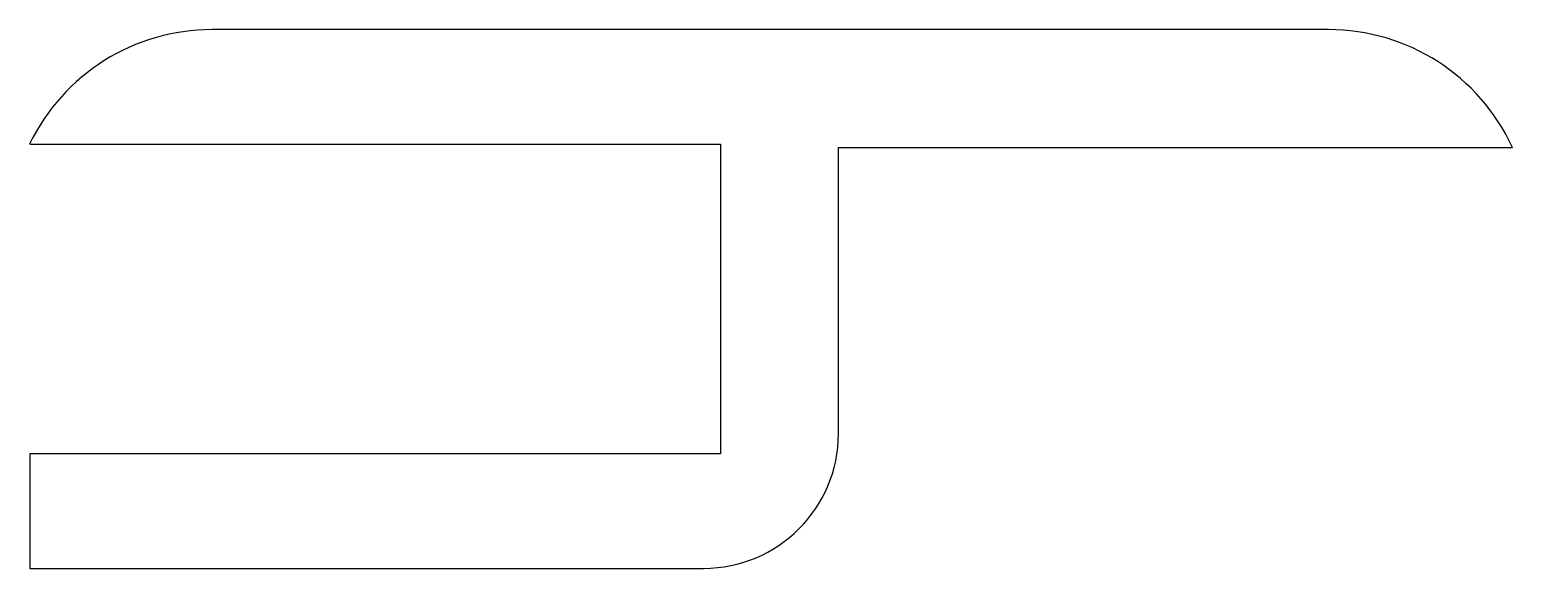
# Model space of a CAD drawing. Extents: x 504.8 to 526.8, y 707.3 to 715.3.
import ezdxf

# ---------------------------------------------------------------- set-up
doc = ezdxf.new("R2010")
doc.units = 0
doc.layers.add('ANA', color=220, linetype='CONTINUOUS')

msp = doc.modelspace()

# ---------------------------------------------------------------- linework, layer by layer
at = {"layer": 'ANA', "color": 0}
for p, q in [((524.116, 715.334), (507.546, 715.334)), ((504.843, 713.634), (515.093, 713.634)), ((515.093, 713.634), (515.093, 709.034)), ((516.843, 709.334), (516.843, 713.584)), ((516.843, 713.584), (526.843, 713.584)), ((504.843, 709.034), (504.843, 707.334)), ((515.093, 709.034), (504.843, 709.034)), ((504.843, 707.334), (514.843, 707.334))]:
    msp.add_line(p, q, dxfattribs=at)
for centre, radius, start, end in [((507.546, 712.334), 3, 90, 154.3207), ((524.116, 712.334), 3, 24.6243, 90), ((514.843, 709.334), 2, 270, 0)]:
    msp.add_arc(centre, radius, start, end, dxfattribs=at)

doc.saveas('drawing.dxf')
